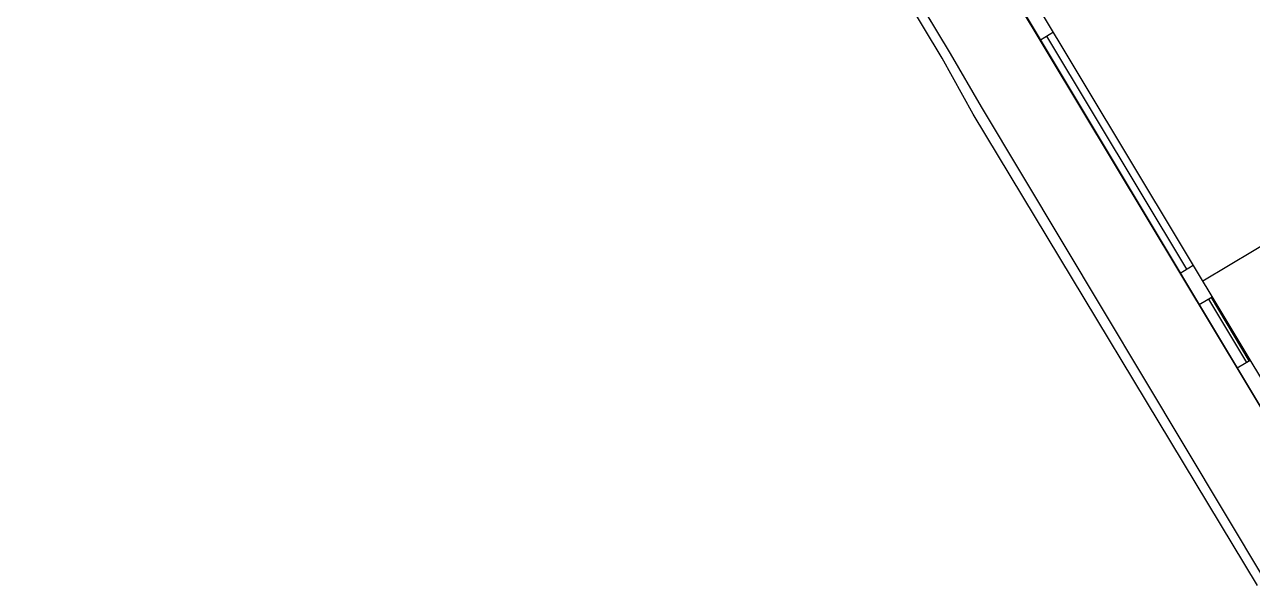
# Model space of a CAD drawing. Header units: millimetres. Extents: x 441061 to 442903, y 4515148 to 4515613.
# Drawn here: x 442592.586 to 442595.083, y 4515546.321 to 4515547.462 of the extents above; entities that cross this region are included whole.
import ezdxf

# ---------------------------------------------------------------- set-up
doc = ezdxf.new("R2010")
doc.units = ezdxf.units.MM
doc.linetypes.add('CONTINUA', pattern=[0])
doc.layers.add('01_piscinas', color=254, linetype='Continuous')

# ---------------------------------------------------------------- blocks, each defined once
blk = doc.blocks.new('A$C21391103')
at = {"layer": '01_piscinas'}
for p, q in [((77.409, 52.081), (70.148, 64.179)), ((77.559, 52.317), (70.427, 64.201)), ((72.627, 60.535), (72.413, 60.407)), ((74.794, 56.681, 0), (72.519, 60.471)), ((75.055, 56.488, 0), (78.745, 58.704, 0)), ((74.688, 56.617, 0), (74.901, 56.745, 0)), ((74.997, 56.103, 0), (75.21, 56.231, 0)), ((75.146, 56.193, 0), (75.764, 55.164, 0)), ((75.189, 56.218, 0), (75.807, 55.189, 0)), ((75.614, 55.074, 0), (75.827, 55.202, 0))]:
    blk.add_line(p, q, dxfattribs=at)
for points in [[(75.946, 51.534), (71.318, 59.2), (70.815, 60.112), (66.148, 67.877), (65.144, 69.645), (61.995, 74.859), (60.621, 77.117), (57.988, 81.46), (57.453, 82.35, -0.176696), (55.952, 88.617, -0.199121), (59.398, 94.331, -0.099014), (62.185, 95.635), (65.2, 96.459), (73.334, 98.756), (80.219, 100.74)], [(79.255, 100.347), (73.404, 98.634), (72.482, 98.331), (69.294, 97.401), (68.494, 97.157), (65.24, 96.299), (62.241, 95.492, 0.104093), (59.49, 94.238, 0.198404), (56.114, 88.656, 0.176564), (57.576, 82.447), (58.098, 81.559), (58.665, 80.688), (60.245, 78.102), (60.776, 77.141), (62.157, 74.959), (62.654, 74.078), (64.676, 70.57), (65.275, 69.771), (66.259, 67.975), (66.762, 67.134), (70.947, 60.191), (71.452, 59.323), (76.078, 51.6)], [(79.63, 99.025), (73.389, 97.196), (68.433, 95.744), (62.592, 94.121, 0.23097), (58.136, 90.485, 0.210232), (57.927, 84.854, 0.027042), (58.536, 83.531), (59.924, 81.237), (61.797, 78.155), (63.357, 75.518), (68.095, 67.592), (72.33, 60.552), (77.116, 52.571)]]:
    blk.add_lwpolyline(points, format="xyb", dxfattribs=at)

msp = doc.modelspace()

# ---------------------------------------------------------------- linework, layer by layer
at = {"layer": '01_piscinas'}
for points in [[(442595.093, 4515546.3214), (442594.5145, 4515547.2796), (442594.4517, 4515547.3936), (442593.8683, 4515548.3642), (442593.7428, 4515548.5852), (442593.3492, 4515549.237), (442593.1774, 4515549.5192), (442592.8483, 4515550.0621), (442592.7814, 4515550.1734, -0.176696), (442592.5938, 4515550.9567, -0.199121), (442593.0245, 4515551.671, -0.099014), (442593.3729, 4515551.834), (442593.7498, 4515551.937), (442594.7665, 4515552.2241), (442595.6272, 4515552.4721)], [(442595.5067, 4515552.423), (442594.7753, 4515552.2089), (442594.66, 4515552.171), (442594.2615, 4515552.0547), (442594.1615, 4515552.0242), (442593.7548, 4515551.917), (442593.3799, 4515551.8161, 0.104093), (442593.036, 4515551.6594, 0.198404), (442592.614, 4515550.9616, 0.176564), (442592.7968, 4515550.1855), (442592.862, 4515550.0745), (442592.9329, 4515549.9656), (442593.1304, 4515549.6424), (442593.1968, 4515549.5222), (442593.3694, 4515549.2495), (442593.4315, 4515549.1394), (442593.6843, 4515548.7009), (442593.7592, 4515548.601), (442593.8822, 4515548.3765), (442593.945, 4515548.2714), (442594.4682, 4515547.4035), (442594.5313, 4515547.295), (442595.1095, 4515546.3296)], [(442595.5535, 4515552.2577), (442594.7734, 4515552.0291), (442594.1539, 4515551.8476), (442593.4238, 4515551.6447, 0.23097), (442592.8668, 4515551.1902, 0.210232), (442592.8407, 4515550.4864, 0.027042), (442592.9168, 4515550.321), (442593.0903, 4515550.0342), (442593.3244, 4515549.649), (442593.5194, 4515549.3194), (442594.1117, 4515548.3286), (442594.641, 4515547.4486), (442595.2393, 4515546.451)]]:
    msp.add_lwpolyline(points, format="xyb", dxfattribs=at)

# ---------------------------------------------------------------- block references
at = {"layer": '01_piscinas', "color": 6, "linetype": 'CONTINUA', "xscale": 0.125, "yscale": 0.125, "zscale": 0.125}
msp.add_blockref('A$C21391103', (442585.5998, 4515539.8796), dxfattribs=at)

doc.saveas('drawing.dxf')
